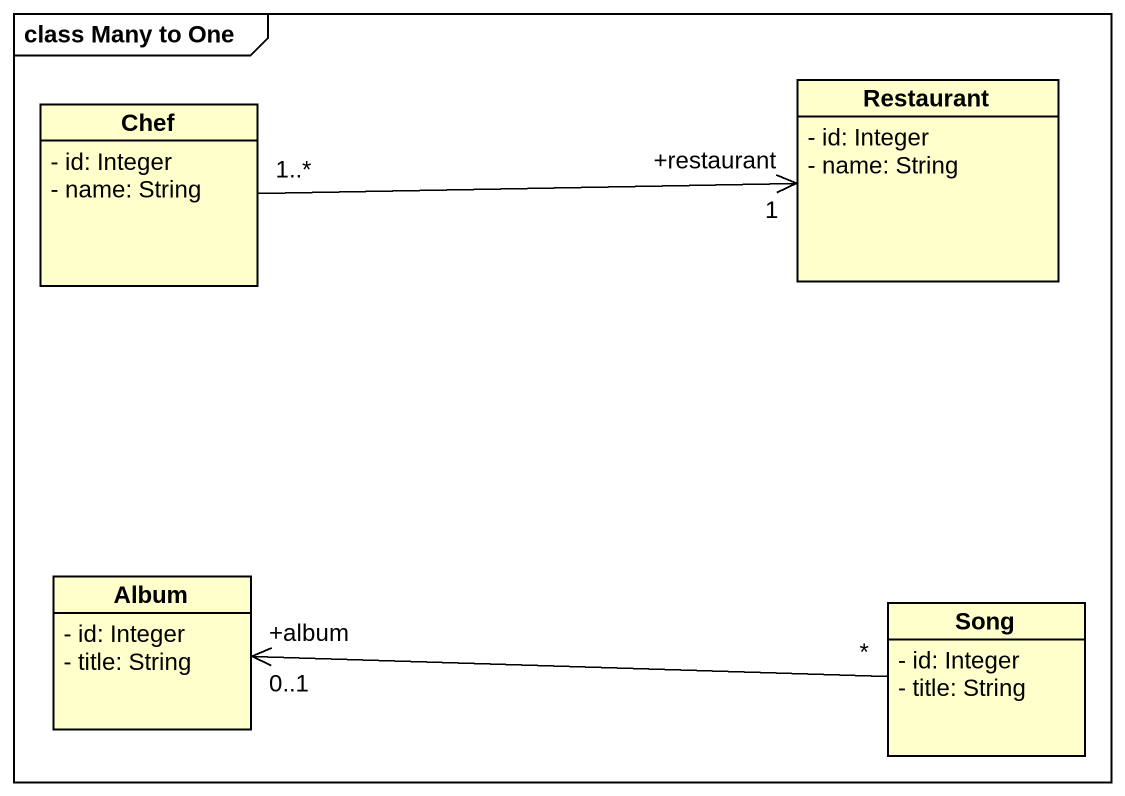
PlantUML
@startuml
mainframe class Many to One
hide circle
hide empty members
skinparam classAttributeIconSize 0
class Restaurant {
  - id: Integer
  - name: String
}
class Chef {
  - id: Integer
  - name: String
}
class Album {
  - id: Integer
  - title: String
}
class Song {
  - id: Integer
  - title: String
}
Chef "1..*" -right-> "+restaurant\n1" Restaurant
Album "+album\n0..1" <-right- "*" Song
@enduml
